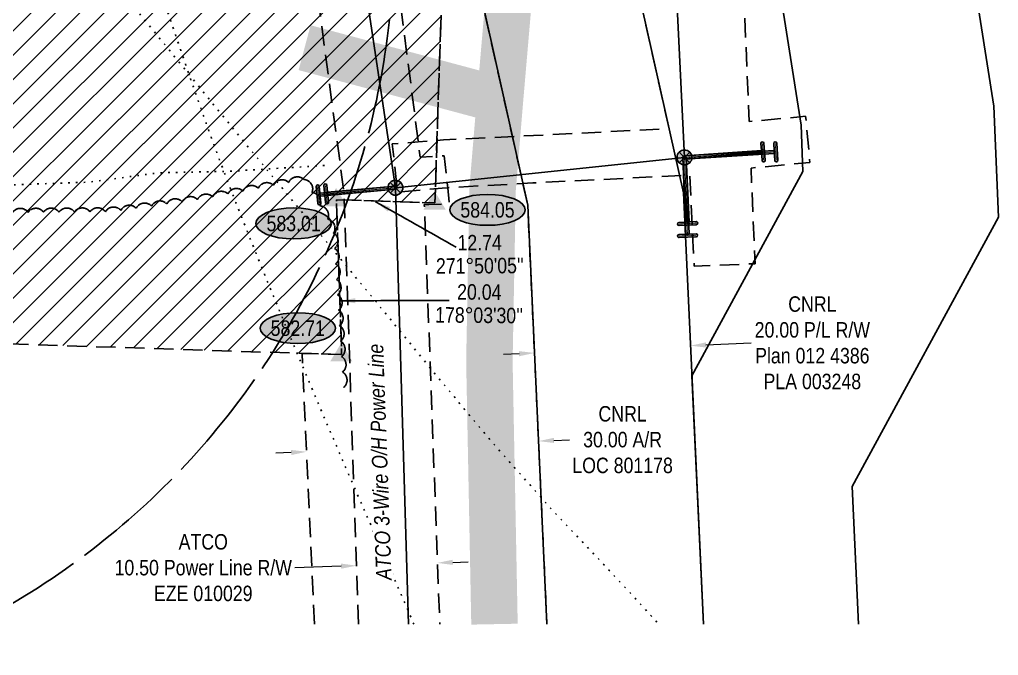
# Model space of a CAD drawing. Extents: x 355506 to 361068, y 6195203 to 6199524.
# Drawn here: x 360350 to 360982, y 6195896 to 6196307 of the extents above; entities that cross this region are included whole.
import ezdxf
from ezdxf.enums import TextEntityAlignment as Align

# ---------------------------------------------------------------- set-up
doc = ezdxf.new("R2010")
doc.units = 0
doc.header["$LTSCALE"] = 5
doc.header["$PDSIZE"] = 0.5
for name, pattern in [('0', [1, 1, 0]), ('foc-ACCESSROAD', [3.75, 2.5, -1.25]), ('foc-BUFFER', [16.75, 15, -1.75]), ('foc-DOT', [1, 0.2, -0.8]), ('foc-FLOWLINE', [3.75, 2.5, -1.25]), ('foc-TOPO', [1, 0.2, -0.8]), ('POWERLINE5', [7.8, 2.4, -0.6, 0.6, -0.6, 0.6, -0.6, 2.4])]:
    doc.linetypes.add(name, pattern=pattern)
doc.layers.get('Defpoints').update_dxf_attribs({"color": 9})
for name, color, linetype in [('AS-DRILL', 8, 'foc-DOT'), ('AS-POWER', 104, 'foc-POWER'), ('AS-POWER-EXISTING', 72, 'POWERLINE5'), ('AS-POWER-T', 104, 'Continuous'), ('AS-ROADS', 254, 'Continuous'), ('AS-SYMBOL', 7, 'Continuous'), ('AUX-BUFFER', 7, 'foc-BUFFER'), ('C-AR', 13, 'foc-ACCESSROAD'), ('C-RW', 13, 'Continuous'), ('C-WS', 13, 'foc-ACCESSROAD'), ('F-EZE', 190, 'foc-FLOWLINE'), ('L-BD', 7, 'Continuous'), ('L-MON', 1, 'Continuous'), ('P-ELEVATION', 7, 'Continuous'), ('P-PROPOSED-EXISTING-H', 59, 'Continuous'), ('T-BUSH', 110, '0'), ('T-GENERAL', 48, 'foc-TOPO')]:
    doc.layers.add(name, color=color, linetype=linetype)
for name, color, linetype, lineweight in [('C-AR-T', 13, 'Continuous', 9), ('C-RW-T', 13, 'Continuous', 9), ('F-EZE-T', 190, 'Continuous', 9)]:
    doc.layers.add(name, color=color, linetype=linetype, lineweight=lineweight)
doc.styles.add('80', font='ARIALN.TTF', dxfattribs={"height": 10})
doc.styles.add('80CG', font='ARIALN.TTF', dxfattribs={"height": 10})
doc.styles.add('80L', font='ARIALN.TTF', dxfattribs={"height": 10})
doc.styles.add('foc-LtypeFont', font='ARIALN.TTF', dxfattribs={"height": 7.35})
doc.linetypes.add('foc-POWER', pattern='A,6,-1,["P",foc-LtypeFont,S=0.2,R=0,X=-0.625,Y=-0.75],-1.24,4', length=12.24)
doc.dimstyles.new('Compass 5 000', dxfattribs={"dimscale": 5, "dimtxt": 9, "dimasz": 2, "dimexe": 0.2, "dimexo": 0.0625, "dimgap": 0.5, "dimtad": 0, "dimtih": 1, "dimtoh": 1, "dimzin": 0, "dimdsep": 46, "dimtxsty": '80CG', "dimcen": 0.1, "dimse1": 1, "dimse2": 1, "dimclrd": 256, "dimclrt": 256, "dimaunit": 1, "dimadec": 4, "dimazin": 0, "dimtfac": 0.06, "dimtofl": 0, "dimtmove": 0, "dimatfit": 1, "dimfxl": 0.2, "dimtolj": 1, "dimtzin": 0, "dimlwd": -1, "dimarcsym": 0})

# ---------------------------------------------------------------- blocks, each defined once
blk = doc.blocks.new('POWERPOLE')
h = blk.add_hatch(color=255)
edge = h.paths.add_edge_path()
edge.add_arc((0, 0), 0.96, 0, 360)
at = {"linetype": 'Continuous'}
for p, q in [((0.68, -0.68), (-0.68, 0.68)), ((-0.68, -0.68), (0.68, 0.68))]:
    blk.add_line(p, q, dxfattribs=at)
blk.add_circle((0, 0), 0.96, dxfattribs=at)
blk = doc.blocks.new('*U84')
h = blk.add_hatch(color=255)
h.dxf.hatch_style = 1
edge = h.paths.add_edge_path()
edge.add_arc((0.08, -1.1), 0.2, -175.9108, 4.0892, ccw=False)
edge.add_line((-0.12, -1.11), (-0.21, 0.19))
edge.add_line((-0.21, 0.19), (-0.28, 1.08))
edge.add_arc((-0.08, 1.1), 0.2, 4.0892, 184.0892, ccw=False)
edge.add_line((0.12, 1.11), (0.28, -1.08))
h = blk.add_hatch(color=255)
h.dxf.hatch_style = 1
edge = h.paths.add_edge_path()
edge.add_arc((-10.14, -0.73), 0.2, 94.0892, 274.0892, ccw=False)
edge.add_line((-10.16, -0.53), (-0.21, 0.19))
edge.add_line((-0.21, 0.19), (-0.19, -0.21))
edge.add_line((-0.19, -0.21), (-10.13, -0.92))
at = {"color": 255}
blk.add_lwpolyline([(0.28, -1.08, -1), (-0.12, -1.11), (-0.21, 0.19), (-0.28, 1.08, -1), (0.12, 1.11)], format="xyb", close=True, dxfattribs=at)
at = {"color": 255, "flags": 128}
blk.add_lwpolyline([(-10.13, -0.92, -1), (-10.16, -0.53), (-0.21, 0.19), (-0.19, -0.21)], format="xyb", close=True, dxfattribs=at)
at = {"color": 72, "const_width": 0.1, "flags": 128}
for points in [[(-10.14, -0.73), (0, 0)], [(0.08, -1.1), (-0.08, 1.1)]]:
    blk.add_lwpolyline(points, dxfattribs=at)
blk = doc.blocks.new('*U85')
h = blk.add_hatch(color=255)
h.dxf.hatch_style = 1
edge = h.paths.add_edge_path()
edge.add_arc((0.07, -1.1), 0.2, -176.4633, 3.5367, ccw=False)
edge.add_line((-0.13, -1.11), (-0.21, 0.19))
edge.add_line((-0.21, 0.19), (-0.27, 1.09))
edge.add_arc((-0.07, 1.1), 0.2, 3.5367, 183.5367, ccw=False)
edge.add_line((0.13, 1.11), (0.27, -1.09))
h = blk.add_hatch(color=255)
h.dxf.hatch_style = 1
edge = h.paths.add_edge_path()
edge.add_arc((-11.8, -0.73), 0.2, 93.5367, 273.5367, ccw=False)
edge.add_line((-11.81, -0.53), (-0.21, 0.19))
edge.add_line((-0.21, 0.19), (-0.19, -0.21))
edge.add_line((-0.19, -0.21), (-11.79, -0.93))
at = {"color": 255}
blk.add_lwpolyline([(0.27, -1.09, -1), (-0.13, -1.11), (-0.21, 0.19), (-0.27, 1.09, -1), (0.13, 1.11)], format="xyb", close=True, dxfattribs=at)
at = {"color": 255, "flags": 128}
blk.add_lwpolyline([(-11.79, -0.93, -1), (-11.81, -0.53), (-0.21, 0.19), (-0.19, -0.21)], format="xyb", close=True, dxfattribs=at)
at = {"color": 72, "const_width": 0.1, "flags": 128}
for points in [[(-11.8, -0.73), (0, 0)], [(0.07, -1.1), (-0.07, 1.1)]]:
    blk.add_lwpolyline(points, dxfattribs=at)
blk = doc.blocks.new('*U86')
h = blk.add_hatch(color=255)
h.dxf.hatch_style = 1
edge = h.paths.add_edge_path()
edge.add_arc((-0.41, 8.54), 0.2, 2.7419, 182.7419, ccw=False)
edge.add_line((-0.21, 8.55), (0.19, 0.21))
edge.add_line((0.19, 0.21), (-0.21, 0.19))
edge.add_line((-0.21, 0.19), (-0.61, 8.53))
h = blk.add_hatch(color=255)
h.dxf.hatch_style = 1
edge = h.paths.add_edge_path()
edge.add_arc((-1.1, -0.05), 0.2, 92.7419, 272.7419, ccw=False)
edge.add_line((-1.11, 0.15), (0.19, 0.21))
edge.add_line((0.19, 0.21), (1.09, 0.25))
edge.add_arc((1.1, 0.05), 0.2, -87.2581, 92.7419, ccw=False)
edge.add_line((1.11, -0.15), (-1.09, -0.25))
at = {"color": 255, "flags": 128}
blk.add_lwpolyline([(-0.61, 8.53, -1), (-0.21, 8.55), (0.19, 0.21), (-0.21, 0.19)], format="xyb", close=True, dxfattribs=at)
at = {"color": 72, "const_width": 0.1, "flags": 128}
for points in [[(-0.41, 8.54), (0, 0)], [(-1.1, -0.05), (1.1, 0.05)]]:
    blk.add_lwpolyline(points, dxfattribs=at)
at = {"color": 255}
blk.add_lwpolyline([(-1.09, -0.25, -1), (-1.11, 0.15), (0.19, 0.21), (1.09, 0.25, -1), (1.11, -0.15)], format="xyb", close=True, dxfattribs=at)
blk = doc.blocks.new('*U87')
h = blk.add_hatch(color=255)
h.dxf.hatch_style = 1
edge = h.paths.add_edge_path()
edge.add_arc((-0.4, 10.11), 0.2, 2.2718, 182.2718, ccw=False)
edge.add_line((-0.2, 10.12), (0.19, 0.21))
edge.add_line((0.19, 0.21), (-0.21, 0.19))
edge.add_line((-0.21, 0.19), (-0.6, 10.1))
h = blk.add_hatch(color=255)
h.dxf.hatch_style = 1
edge = h.paths.add_edge_path()
edge.add_arc((-1.1, -0.04), 0.2, 92.2718, 272.2718, ccw=False)
edge.add_line((-1.11, 0.16), (0.19, 0.21))
edge.add_line((0.19, 0.21), (1.09, 0.24))
edge.add_arc((1.1, 0.04), 0.2, -87.7282, 92.2718, ccw=False)
edge.add_line((1.11, -0.16), (-1.09, -0.24))
at = {"color": 255, "flags": 128}
blk.add_lwpolyline([(-0.6, 10.1, -1), (-0.2, 10.12), (0.19, 0.21), (-0.21, 0.19)], format="xyb", close=True, dxfattribs=at)
at = {"color": 72, "const_width": 0.1, "flags": 128}
for points in [[(-0.4, 10.11), (0, 0)], [(-1.1, -0.04), (1.1, 0.04)]]:
    blk.add_lwpolyline(points, dxfattribs=at)
at = {"color": 255}
blk.add_lwpolyline([(-1.09, -0.24, -1), (-1.11, 0.16), (0.19, 0.21), (1.09, 0.24, -1), (1.11, -0.16)], format="xyb", close=True, dxfattribs=at)
blk = doc.blocks.new('*U79')
h = blk.add_hatch(color=255)
h.dxf.hatch_style = 1
edge = h.paths.add_edge_path()
edge.add_arc((-0.1, 1.1), 0.2, 5.0841, 185.0841, ccw=False)
edge.add_line((0.1, 1.11), (0.22, -0.18))
edge.add_line((0.22, -0.18), (0.3, -1.08))
edge.add_arc((0.1, -1.1), 0.2, -174.9159, 5.0841, ccw=False)
edge.add_line((-0.1, -1.11), (-0.3, 1.08))
h = blk.add_hatch(color=255)
h.dxf.hatch_style = 1
edge = h.paths.add_edge_path()
edge.add_arc((8.95, 0.8), 0.2, -84.9159, 95.0841, ccw=False)
edge.add_line((8.97, 0.6), (0.22, -0.18))
edge.add_line((0.22, -0.18), (0.18, 0.22))
edge.add_line((0.18, 0.22), (8.93, 1))
at = {"color": 255}
blk.add_lwpolyline([(-0.3, 1.08, -1), (0.1, 1.11), (0.22, -0.18), (0.3, -1.08, -1), (-0.1, -1.11)], format="xyb", close=True, dxfattribs=at)
at = {"color": 72, "const_width": 0.1, "flags": 128}
for points in [[(-0.1, 1.1), (0.1, -1.1)], [(8.95, 0.8), (0, 0)]]:
    blk.add_lwpolyline(points, dxfattribs=at)
at = {"color": 255, "flags": 128}
blk.add_lwpolyline([(8.93, 1, -1), (8.97, 0.6), (0.22, -0.18), (0.18, 0.22)], format="xyb", close=True, dxfattribs=at)
blk = doc.blocks.new('*U80')
h = blk.add_hatch(color=255)
h.dxf.hatch_style = 1
edge = h.paths.add_edge_path()
edge.add_arc((-0.1, 1.1), 0.2, 5.3317, 185.3317, ccw=False)
edge.add_line((0.1, 1.11), (0.22, -0.18))
edge.add_line((0.22, -0.18), (0.3, -1.08))
edge.add_arc((0.1, -1.1), 0.2, -174.6683, 5.3317, ccw=False)
edge.add_line((-0.1, -1.11), (-0.3, 1.08))
h = blk.add_hatch(color=255)
h.dxf.hatch_style = 1
edge = h.paths.add_edge_path()
edge.add_arc((9.94, 0.93), 0.2, -84.6683, 95.3317, ccw=False)
edge.add_line((9.95, 0.73), (0.22, -0.18))
edge.add_line((0.22, -0.18), (0.18, 0.22))
edge.add_line((0.18, 0.22), (9.92, 1.13))
at = {"color": 255}
blk.add_lwpolyline([(-0.3, 1.08, -1), (0.1, 1.11), (0.22, -0.18), (0.3, -1.08, -1), (-0.1, -1.11)], format="xyb", close=True, dxfattribs=at)
at = {"color": 72, "const_width": 0.1, "flags": 128}
for points in [[(-0.1, 1.1), (0.1, -1.1)], [(9.94, 0.93), (0, 0)]]:
    blk.add_lwpolyline(points, dxfattribs=at)
at = {"color": 255, "flags": 128}
blk.add_lwpolyline([(9.92, 1.13, -1), (9.95, 0.73), (0.22, -0.18), (0.18, 0.22)], format="xyb", close=True, dxfattribs=at)
blk = doc.blocks.new('STRIA')
blk.add_hatch(color=255).paths.add_polyline_path([(-0.04, 1.52), (-1.47, -0.87), (1.39, -0.87)])
blk = doc.blocks.new('STRIAA')
blk.add_blockref('STRIA', (0, 0))
blk = doc.blocks.new('STRIB')
at = {"color": 1}
blk.add_solid([(-1.12, -0.67), (-0.04, 1.13), (1.04, -0.67)], dxfattribs=at)
blk = doc.blocks.new('STRIBB')
blk.add_blockref('STRIB', (0, 0))
blk = doc.blocks.new('STRICC')
for name in ['STRIAA', 'STRIBB']:
    blk.add_blockref(name, (0, 0))
blk = doc.blocks.new('fdspike')
blk.add_blockref('STRICC', (0, 0))
blk = doc.blocks.new('we')
at = {"layer": 'P-ELEVATION'}
h = blk.add_hatch(color=111, dxfattribs=at)
h.dxf.hatch_style = 1
edge = h.paths.add_edge_path()
edge.add_ellipse((0, 0), major_axis=(-24.38, 0), ratio=0.410256, start_angle=0, end_angle=360)
at = {"layer": 'P-ELEVATION', "color": 7, "flags": 128}
blk.add_lwpolyline([(0, 0, 12.5, 0, 0), (-12.42, -6.43, 0, 0, 0)], format="xyseb", dxfattribs=at)
at = {"layer": 'P-ELEVATION', "color": 7}
blk.add_ellipse((0, 0), major_axis=(-24.38, 0), ratio=0.410256, dxfattribs=at)
at = {"layer": 'P-ELEVATION', "style": '80'}
blk.add_attdef('ELEVATION', text='', height=10, dxfattribs=at).set_placement((0, 0), align=Align.MIDDLE_CENTER)
blk = doc.blocks.new('*D88')
at = {"layer": 'Defpoints', "color": 0, "transparency": 16777216}
for p in [(360565.46, 6196006.23), (360617.59, 6196008), (360567.23, 6195954.24)]:
    blk.add_point(p, dxfattribs=at)
at = {"layer": 'F-EZE-T', "transparency": 16777216}
for p, q in [((360557.24, 6195953.9), (360527.34, 6195952.89)), ((360629.35, 6195956.36), (360639.35, 6195956.7))]:
    blk.add_line(p, q, dxfattribs=at)
for points in [[(360557.18, 6195955.57), (360557.3, 6195952.24), (360567.23, 6195954.24)], [(360629.3, 6195958.03), (360629.41, 6195954.7), (360619.36, 6195956.02)]]:
    blk.add_solid(points, dxfattribs=at)
at = {"layer": 'F-EZE-T', "transparency": 16777216, "insert": (360468.2, 6195952.89), "char_height": 10, "attachment_point": 5, "style": '80CG'}
blk.add_mtext('\\A1;ATCO\\P10.50 Power Line R/W\\PEZE 010029', dxfattribs=at)
blk = doc.blocks.new('*D89')
at = {"layer": 'C-AR-T', "transparency": 16777216}
for p, q in [((360694.75, 6196035.16), (360704.74, 6196035.62)), ((360524.97, 6196027.36), (360514.98, 6196026.9))]:
    blk.add_line(p, q, dxfattribs=at)
for points in [[(360694.68, 6196036.83), (360694.83, 6196033.5), (360684.76, 6196034.7)], [(360524.89, 6196029.02), (360525.05, 6196025.69), (360534.96, 6196027.82)]]:
    blk.add_solid(points, dxfattribs=at)
at = {"layer": 'Defpoints', "color": 0, "transparency": 16777216}
for p in [(360684.09, 6196049.34), (360534.29, 6196042.46), (360534.96, 6196027.82)]:
    blk.add_point(p, dxfattribs=at)
at = {"layer": 'C-AR-T', "transparency": 16777216, "insert": (360739.06, 6196035.62), "char_height": 10, "attachment_point": 5, "style": '80CG'}
blk.add_mtext('\\A1;CNRL\\P30.00 A/R\\PLOC 801178', dxfattribs=at)
blk = doc.blocks.new('*D90')
at = {"layer": 'C-RW-T', "transparency": 16777216}
for p, q in [((360792.92, 6196096.83), (360822.08, 6196098.19)), ((360672.16, 6196091.2), (360662.17, 6196090.73))]:
    blk.add_line(p, q, dxfattribs=at)
for points in [[(360792.84, 6196098.5), (360793, 6196095.17), (360782.93, 6196096.37)], [(360672.08, 6196092.86), (360672.23, 6196089.53), (360682.15, 6196091.66)]]:
    blk.add_solid(points, dxfattribs=at)
at = {"layer": 'Defpoints', "color": 0, "transparency": 16777216}
for p in [(360782.93, 6196096.37), (360782.96, 6196095.76), (360682.17, 6196091.06)]:
    blk.add_point(p, dxfattribs=at)
at = {"layer": 'C-RW-T', "transparency": 16777216, "insert": (360861.62, 6196098.19), "char_height": 10, "attachment_point": 5, "style": '80CG'}
blk.add_mtext('\\A1;CNRL\\P20.00 P/L R/W\\PPlan 012 4386\\PPLA 003248', dxfattribs=at)

msp = doc.modelspace()

# ---------------------------------------------------------------- hatches: boundary and pattern name
at = {"layer": 'P-PROPOSED-EXISTING-H'}
h = msp.add_hatch(dxfattribs=at)
h.set_pattern_fill('ANSI31', color=256, scale=3.499139)
h.set_pattern_definition([(45, (-2115.118, 6053.042), (-7.855790006, 7.855790006), [])])
h.paths.add_polyline_path([(359744.928, 6196888.261), (359719.998, 6196117.673), (360557.593, 6196090.593), (360554.198, 6196190.713), (360617.858, 6196188.673), (360639.568, 6196858.183)])

# ---------------------------------------------------------------- linework, layer by layer
at = {"layer": 'AS-DRILL', "flags": 128}
for points in [[(360060.333, 6196586.623), (360059.886, 6196586.737), (360059.378, 6196586.503), (360059.887, 6196585.237), (360062.45, 6196582.502), (360067.565, 6196578.283), (360076.385, 6196572.594), (360090.155, 6196565.293), (360108.074, 6196556.355), (360126.783, 6196545.542), (360145.934, 6196532.963), (360167.9, 6196519.242), (360193.361, 6196505.307), (360222.99, 6196490.336), (360254.209, 6196471.962), (360283.987, 6196450.783), (360316.616, 6196425.009), (360349.651, 6196394.77), (360383.025, 6196361.118), (360414.025, 6196326.743), (360444.388, 6196289.736), (360476.084, 6196250.636), (360509.863, 6196209.416), (360546.106, 6196165.515), (360582.251, 6196121.718), (360619.783, 6196075.924), (360654.835, 6196033.863), (360692.574, 6195991.364), (360717.914, 6195964.477), (360743.007, 6195937.697), (360762.446, 6195916.431)], [(360382.478, 6196479.653), (360384.368, 6196477.79), (360384.94, 6196476.921), (360385.929, 6196475.039), (360387.67, 6196471.63), (360390.054, 6196466.5), (360393.177, 6196459.445), (360396.958, 6196451.117), (360401.536, 6196441.113), (360406.365, 6196429.601), (360411.248, 6196416.685), (360416.382, 6196402.261), (360421.524, 6196386.535), (360426.585, 6196369.862), (360431.923, 6196352.48), (360438.148, 6196333.117), (360445.263, 6196311.925), (360453.071, 6196288.959), (360461.619, 6196264.119), (360469.998, 6196240.234), (360479.094, 6196215.325), (360489.193, 6196188.983), (360500.616, 6196160.247), (360512.237, 6196131.454), (360524.345, 6196102.246), (360536.647, 6196072.881), (360549.983, 6196041.431), (360564.078, 6196008.706), (360578.235, 6195976.379), (360592.811, 6195943.088), (360604.207, 6195916.431)]]:
    msp.add_lwpolyline(points, dxfattribs=at)
at = {"layer": 'AS-POWER', "flags": 128}
for points in [[(360779.038, 6196217.988), (360770.483, 6196395.098), (360764.333, 6196563.743), (360770.884, 6196926.182)], [(360600.709, 6195916.431), (360592.333, 6196198.428), (360567.643, 6196363.413), (360565.283, 6196415.338)], [(360592.333, 6196198.428), (360779.038, 6196217.988)]]:
    msp.add_lwpolyline(points, dxfattribs=at)
at = {"layer": 'AS-ROADS', "const_width": 29.993, "flags": 128}
for points in [[(360656.314, 6195916.431), (360653.023, 6196086.223), (360655.103, 6196197.623), (360659.878, 6196255.118), (360665.918, 6196325.318), (360688.253, 6196539.593), (360694.163, 6196721.683), (360685.888, 6196850.753), (360668.51, 6196926.182)], [(360533.663, 6196288.928), (360659.878, 6196255.118)]]:
    msp.add_lwpolyline(points, dxfattribs=at)
at = {"layer": 'AUX-BUFFER', "color": 251, "linetype": 'foc-BUFFER', "flags": 128}
msp.add_lwpolyline([(360320.53, 6195916.431, 0.7734039), (360107.615, 6196860.349), (360032.672, 6196862.772, 0.8039485), (359792.213, 6195916.431, 0.8039485)], format="xyb", dxfattribs=at)
at = {"layer": 'C-AR', "flags": 128}
msp.add_lwpolyline([(360540.082, 6195916.431), (360532.036, 6196091.419), (360557.593, 6196090.593), (360554.198, 6196190.713), (360617.858, 6196188.673), (360625.418, 6196421.824), (360677.753, 6196187.193), (360690.203, 6195916.431)], dxfattribs=at)
at = {"layer": 'C-RW', "flags": 128}
msp.add_lwpolyline([(360791.327, 6195916.431), (360783.841, 6196076.825), (360855.56, 6196208.907), (360854.359, 6196238.875), (360802.707, 6196566.795), (360806.218, 6196777.905), (360217.948, 6196797.492), (360220.443, 6196872.428), (360807.465, 6196852.882), (360808.684, 6196926.182)], dxfattribs=at)
at = {"layer": 'C-RW'}
for points in [[(360641.816, 6196926.182), (360639.568, 6196858.183), (360624.836, 6196424.433), (360677.753, 6196187.193), (360690.203, 6195916.431)], [(360741.756, 6196926.182), (360739.398, 6196854.882), (360725.095, 6196433.759), (360778.318, 6196195.149), (360791.327, 6195916.431)], [(360933.671, 6196926.182), (360932.383, 6196848.723), (360927.839, 6196575.543), (360978.936, 6196251.142), (360981.808, 6196179.521), (360887.259, 6196005.395), (360891.411, 6195916.431)]]:
    msp.add_lwpolyline(points, dxfattribs=at)
at = {"layer": 'C-WS', "flags": 128}
msp.add_lwpolyline([(359744.928, 6196888.261), (360639.568, 6196858.183), (360617.858, 6196188.673), (360554.198, 6196190.713), (360557.593, 6196090.593), (359719.998, 6196117.673)], close=True, dxfattribs=at)
at = {"layer": 'F-EZE', "flags": 128}
for points in [[(360808.684, 6196926.182), (360807.465, 6196852.882), (360806.218, 6196777.905), (360802.707, 6196566.795), (360810.13, 6196445.105), (360810.661, 6196436.224), (360811.174, 6196432.139), (360814.029, 6196405.047), (360820.792, 6196241.171), (360853.484, 6196244.228), (360857.285, 6196244.582), (360860.083, 6196214.745), (360822.033, 6196211.166), (360824.581, 6196149.324), (360785.319, 6196147.689), (360782.424, 6196206.607), (360681.164, 6196201.577), (360626.187, 6196198.449), (360622.478, 6196198.239), (360593.657, 6196195.521), (360591.473, 6196217.537), (360590.321, 6196226.762), (360607.053, 6196228.051), (360623.487, 6196229.313), (360674.396, 6196231.824), (360769.077, 6196236.581), (360725.095, 6196433.759), (360725.095, 6196433.759), (360725.095, 6196433.759), (360736.862, 6196780.214), (360739.407, 6196855.148), (360739.407, 6196855.148), (360741.756, 6196926.182)], [(360568.523, 6195916.431), (360562.397, 6196096.261), (360558.994, 6196196.122), (360531.232, 6196403.583), (360583.675, 6196410.308), (360607.053, 6196228.051), (360608.323, 6196218.15), (360623.788, 6196219.017), (360626.187, 6196198.449), (360627.038, 6196187.929), (360613.846, 6196187.521), (360610.978, 6196187.553), (360620.962, 6195916.431)]]:
    msp.add_lwpolyline(points, dxfattribs=at)
at = {"layer": 'T-BUSH', "flags": 128}
msp.add_lwpolyline([(360558.805, 6196069.38, 0.5205671), (360558.163, 6196079.357, 0.5205671), (360557.521, 6196089.334, 0.5205671), (360556.879, 6196099.311, 0.5205671), (360556.237, 6196109.288, 0.5205671), (360555.595, 6196119.265, 0.5205671), (360554.953, 6196129.242, 0.5205671), (360554.311, 6196139.219, 0.5205671), (360553.669, 6196149.195, 0.5205671), (360553.027, 6196159.172, 0.5205671), (360552.386, 6196169.149, 0.5205671), (360548.58, 6196178.151, 0.5205671), (360543.494, 6196186.758, 0.5205671), (360538.408, 6196195.365, 0.5205671), (360533.215, 6196203.735, 0.5205671), (360523.393, 6196201.867, 0.5205671), (360513.572, 6196199.999, 0.5205671), (360503.751, 6196198.13, 0.5205671), (360493.929, 6196196.262, 0.5205671), (360484.108, 6196194.394, 0.5205671), (360474.286, 6196192.525, 0.5205671), (360464.45, 6196190.745, 0.5205671), (360454.55, 6196189.354, 0.5205671), (360444.65, 6196187.962, 0.5205671), (360434.75, 6196186.571, 0.5205671), (360424.849, 6196185.179, 0.5205671), (360414.949, 6196183.787, 0.5205671), (360405.013, 6196182.888, 0.5205671), (360395.016, 6196182.817, 0.5205671), (360385.018, 6196182.746, 0.5205671), (360375.021, 6196182.675, 0.5205671), (360365.024, 6196182.603, 0.5205671), (360355.026, 6196182.532, 0.5205671), (360345.029, 6196182.461, 0.5205671), (360335.032, 6196182.39, 0.5205671), (360325.062, 6196182.712, 0.5205671), (360315.168, 6196184.148, 0.5205671), (360305.274, 6196185.585, 0.5205671), (360295.38, 6196187.021, 0.5205671), (360285.486, 6196188.458, 0.5205671), (360275.593, 6196189.894, 0.5205671), (360265.699, 6196191.331, 0.5205671), (360255.774, 6196192.378, 0.5205671), (360245.777, 6196192.544, 0.5205671), (360235.781, 6196192.71, 0.5205671), (360225.785, 6196192.877, 0.5205671), (360215.789, 6196193.043, 0.5205671), (360205.793, 6196193.209, 0.5205671), (360195.797, 6196193.376, 0.5205671), (360185.801, 6196193.542, 0.5205671), (360175.804, 6196193.708, 0.5205671), (360165.808, 6196193.874, 0.5205671), (360155.812, 6196194.041, 0.5205671), (360145.816, 6196194.207, 0.5205671), (360135.82, 6196194.373, 0.5205671), (360125.837, 6196193.835, 0.5205671), (360115.855, 6196193.279, 0.5205671), (360105.873, 6196192.723, 0.5205671), (360095.891, 6196192.167, 0.5205671), (360085.909, 6196191.611, 0.5205671), (360075.927, 6196191.055, 0.5205671), (360065.945, 6196190.499, 0.5205671), (360055.963, 6196189.943, 0.5205671), (360046.01, 6196189.956, 0.5205671), (360036.139, 6196191.541, 0.5205671), (360026.268, 6196193.126, 0.5205671), (360016.397, 6196194.711, 0.5205671), (360006.526, 6196196.295, 0.5205671), (359996.655, 6196197.88, 0.5205671), (359986.783, 6196199.465, 0.5205671), (359976.912, 6196201.05, 0.5205671), (359967.041, 6196202.635, 0.5205671), (359957.134, 6196203.235, 0.5205671), (359947.174, 6196202.37, 0.5205671), (359937.214, 6196201.505, 0.5205671), (359927.254, 6196200.641, 0.5205671), (359917.287, 6196199.884, 0.5205671), (359907.301, 6196199.402, 0.5205671), (359897.315, 6196198.92, 0.5205671), (359887.329, 6196198.438, 0.5205671), (359877.359, 6196198.718, 0.5205671), (359867.402, 6196199.616, 0.5205671), (359857.445, 6196200.514, 0.5205671), (359847.488, 6196201.412, 0.5205671), (359837.531, 6196202.311, 0.5205671), (359828.839, 6196204.926, 0.5205671), (359825.03, 6196214.169, 0.5205671), (359821.221, 6196223.413, 0.5205671), (359817.412, 6196232.656, 0.5205671), (359816.799, 6196242.427, 0.5205671), (359817.437, 6196252.404, 0.5205671), (359818.075, 6196262.381, 0.5205671), (359818.713, 6196272.359, 0.5205671), (359819.351, 6196282.336, 0.5205671), (359819.989, 6196292.313, 0.5205671), (359820.628, 6196302.29, 0.5205671), (359821.266, 6196312.267, 0.5205671), (359821.904, 6196322.244, 0.5205671), (359822.542, 6196332.222, 0.5205671), (359823.18, 6196342.199, 0.5205671), (359823.818, 6196352.176, 0.5205671), (359824.456, 6196362.153, 0.5205671), (359825.181, 6196372.124, 0.5205671), (359825.971, 6196382.09, 0.5205671), (359826.762, 6196392.056, 0.5205671), (359827.552, 6196402.023, 0.5205671), (359828.343, 6196411.989, 0.5205671), (359829.133, 6196421.955, 0.5205671), (359829.923, 6196431.921, 0.5205671), (359830.714, 6196441.888, 0.5205671), (359831.309, 6196451.861, 0.5205671), (359831.205, 6196461.858, 0.5205671), (359831.1, 6196471.855, 0.5205671), (359830.996, 6196481.852, 0.5205671), (359830.891, 6196491.849, 0.5205671), (359830.787, 6196501.846, 0.5205671), (359830.682, 6196511.843, 0.5205671), (359830.577, 6196521.84, 0.5205671), (359826.802, 6196529.616, 0.5205671), (359817.996, 6196534.349, 0.5205671), (359809.19, 6196539.082, 0.5205671), (359800.384, 6196543.815, 0.5205671), (359791.578, 6196548.548, 0.5205671), (359782.771, 6196553.281, 0.5205671), (359773.965, 6196558.014, 0.5205671), (359765.159, 6196562.747, 0.5205671), (359756.353, 6196567.48, 0.5205671), (359747.547, 6196572.213, 0.5205671), (359738.74, 6196576.946, 0.5205671), (359729.934, 6196581.679, 0.5205671), (359721.128, 6196586.412, 0.5205671), (359713.168, 6196590.691, 0.5205671)], format="xyb", dxfattribs=at)
at = {"layer": 'T-GENERAL', "flags": 128}
msp.add_lwpolyline([(360473.543, 6196725.103), (360509.323, 6196741.948), (360453.243, 6196787.648), (360395.438, 6196820.448), (360357.603, 6196830.788), (360230.343, 6196831.558), (360097.368, 6196833.438), (360005.608, 6196834.523), (359907.118, 6196836.468), (359871.598, 6196831.053), (359858.508, 6196804.268), (359857.573, 6196693.348), (359859.003, 6196585.793), (359856.688, 6196484.633), (359852.393, 6196383.098), (359847.903, 6196296.303), (359849.613, 6196247.973), (359869.873, 6196229.543), (359973.033, 6196225.118), (360068.708, 6196221.463), (360154.318, 6196216.323), (360257.723, 6196209.728), (360342.318, 6196200.218), (360393.378, 6196201.998), (360439.773, 6196208.078), (360484.473, 6196209.023), (360549.143, 6196212.958)], dxfattribs=at)

# ---------------------------------------------------------------- block references
at = {"layer": 'AS-POWER-EXISTING', "xscale": 4.99876930000001, "yscale": 4.99876930000001, "zscale": 4.99876930000001}
for p in [(360779.038, 6196217.988), (360592.333, 6196198.428)]:
    msp.add_blockref('POWERPOLE', p, dxfattribs=at)
at = {"layer": 'AS-SYMBOL', "xscale": 4.99876930000001, "yscale": 4.99876930000001, "zscale": 4.99876930000001}
for name, p in [('*U85', (360838.013, 6196221.633)), ('*U84', (360829.743, 6196221.613)), ('*U87', (360781.043, 6196167.448)), ('*U86', (360781.083, 6196175.288)), ('*U80', (360542.668, 6196193.793)), ('*U79', (360547.598, 6196194.448))]:
    msp.add_blockref(name, p, dxfattribs=at)
at = {"layer": 'L-MON', "xscale": 4.99876930000001, "yscale": 4.99876930000001, "zscale": 4.99876930000001}
for p in [(360554.198, 6196190.713), (360617.858, 6196188.673), (360557.593, 6196090.593)]:
    msp.add_blockref('fdspike', p, dxfattribs=at)
at = {"layer": 'P-ELEVATION', "xscale": 0.99975386, "yscale": 0.99975386, "zscale": 0.99975386}
for p, values in [((360651.795, 6196184.139), {'ELEVATION': '584.05'}), ((360526.579, 6196175.342), {'ELEVATION': '583.01'}), ((360529.257, 6196107.692), {'ELEVATION': '582.71'})]:
    msp.add_blockref('we', p, dxfattribs=at).add_auto_attribs(values)

# ---------------------------------------------------------------- texts
at = {"layer": 'L-BD', "style": '80L'}
for s, height, rotation, p in [('12.74', 9.9975, 0.347525, (360646.749, 6196163.034)), ("271°50'05''", 9.99754, 0.347525, (360646.84, 6196148.038)), ('20.04', 9.9975, 359.398807, (360646.509, 6196131.062)), ("178°03'30''", 9.99754, 359.398807, (360646.351, 6196116.066))]:
    msp.add_text(s, height=height, rotation=rotation, dxfattribs=at).set_placement(p, align=Align.MIDDLE)

# ---------------------------------------------------------------- dimensions: what is measured, and where the dimension line sits
at = {"layer": 'C-AR-T'}
dim = msp.add_linear_dim(base=(360534.96, 6196027.815), p1=(360684.092, 6196049.344), p2=(360534.287, 6196042.456), angle=182.63261, text='CNRL\\P30.00 A/R\\PLOC 801178', dimstyle='Compass 5 000', dxfattribs=at)
dim.commit()
dim.dimension.update_dxf_attribs({"geometry": '*D89', "text_midpoint": (360739.058, 6196035.622), "dimtype": 161})
at = {"layer": 'C-RW-T'}
dim = msp.add_linear_dim(base=(360782.929, 6196096.368), p1=(360682.174, 6196091.061), p2=(360782.957, 6196095.765), angle=2.672164, text='CNRL\\P20.00 P/L R/W\\PPlan 012 4386\\PPLA 003248', dimstyle='Compass 5 000', dxfattribs=at)
dim.commit()
dim.dimension.update_dxf_attribs({"geometry": '*D90', "text_midpoint": (360861.616, 6196098.195), "dimtype": 161})
at = {"layer": 'F-EZE-T'}
dim = msp.add_linear_dim(base=(360567.235, 6195954.245), p1=(360617.59, 6196008.004), p2=(360565.464, 6196006.228), angle=181.951195, text='ATCO\\P10.50 Power Line R/W\\PEZE 010029', dimstyle='Compass 5 000', dxfattribs=at)
dim.commit()
dim.dimension.update_dxf_attribs({"geometry": '*D88', "text_midpoint": (360468.201, 6195952.886), "dimtype": 161})

# ---------------------------------------------------------------- leaders
at = {"layer": 'L-BD', "path_type": 1}
for points in [[(360579.476, 6196189.387), (360631.566, 6196160.009)], [(360556.412, 6196125.399), (360626.935, 6196125.59)]]:
    msp.add_leader(points, dimstyle='Compass 5 000', override={"dimgap": 0.5, "dimtad": 0}, dxfattribs=at)

# ---------------------------------------------------------------- next in the draw order: texts
at = {"layer": 'AS-POWER-T', "insert": (360579.947, 6195944.652), "char_height": 10, "attachment_point": 1, "rotation": 92.088487, "style": '80L', "bg_fill": 3, "box_fill_scale": 1.1, "bg_fill_color": 256, "bg_fill_transparency": 0}
msp.add_mtext_dynamic_manual_height_columns('\\pi0.06878;{\\fArial Narrow|b0|i1|c0|p34;ATCO 3-Wire O/H Power Line}', width=152.62734, gutter_width=50, heights=[0], dxfattribs=at)

doc.saveas('drawing.dxf')
